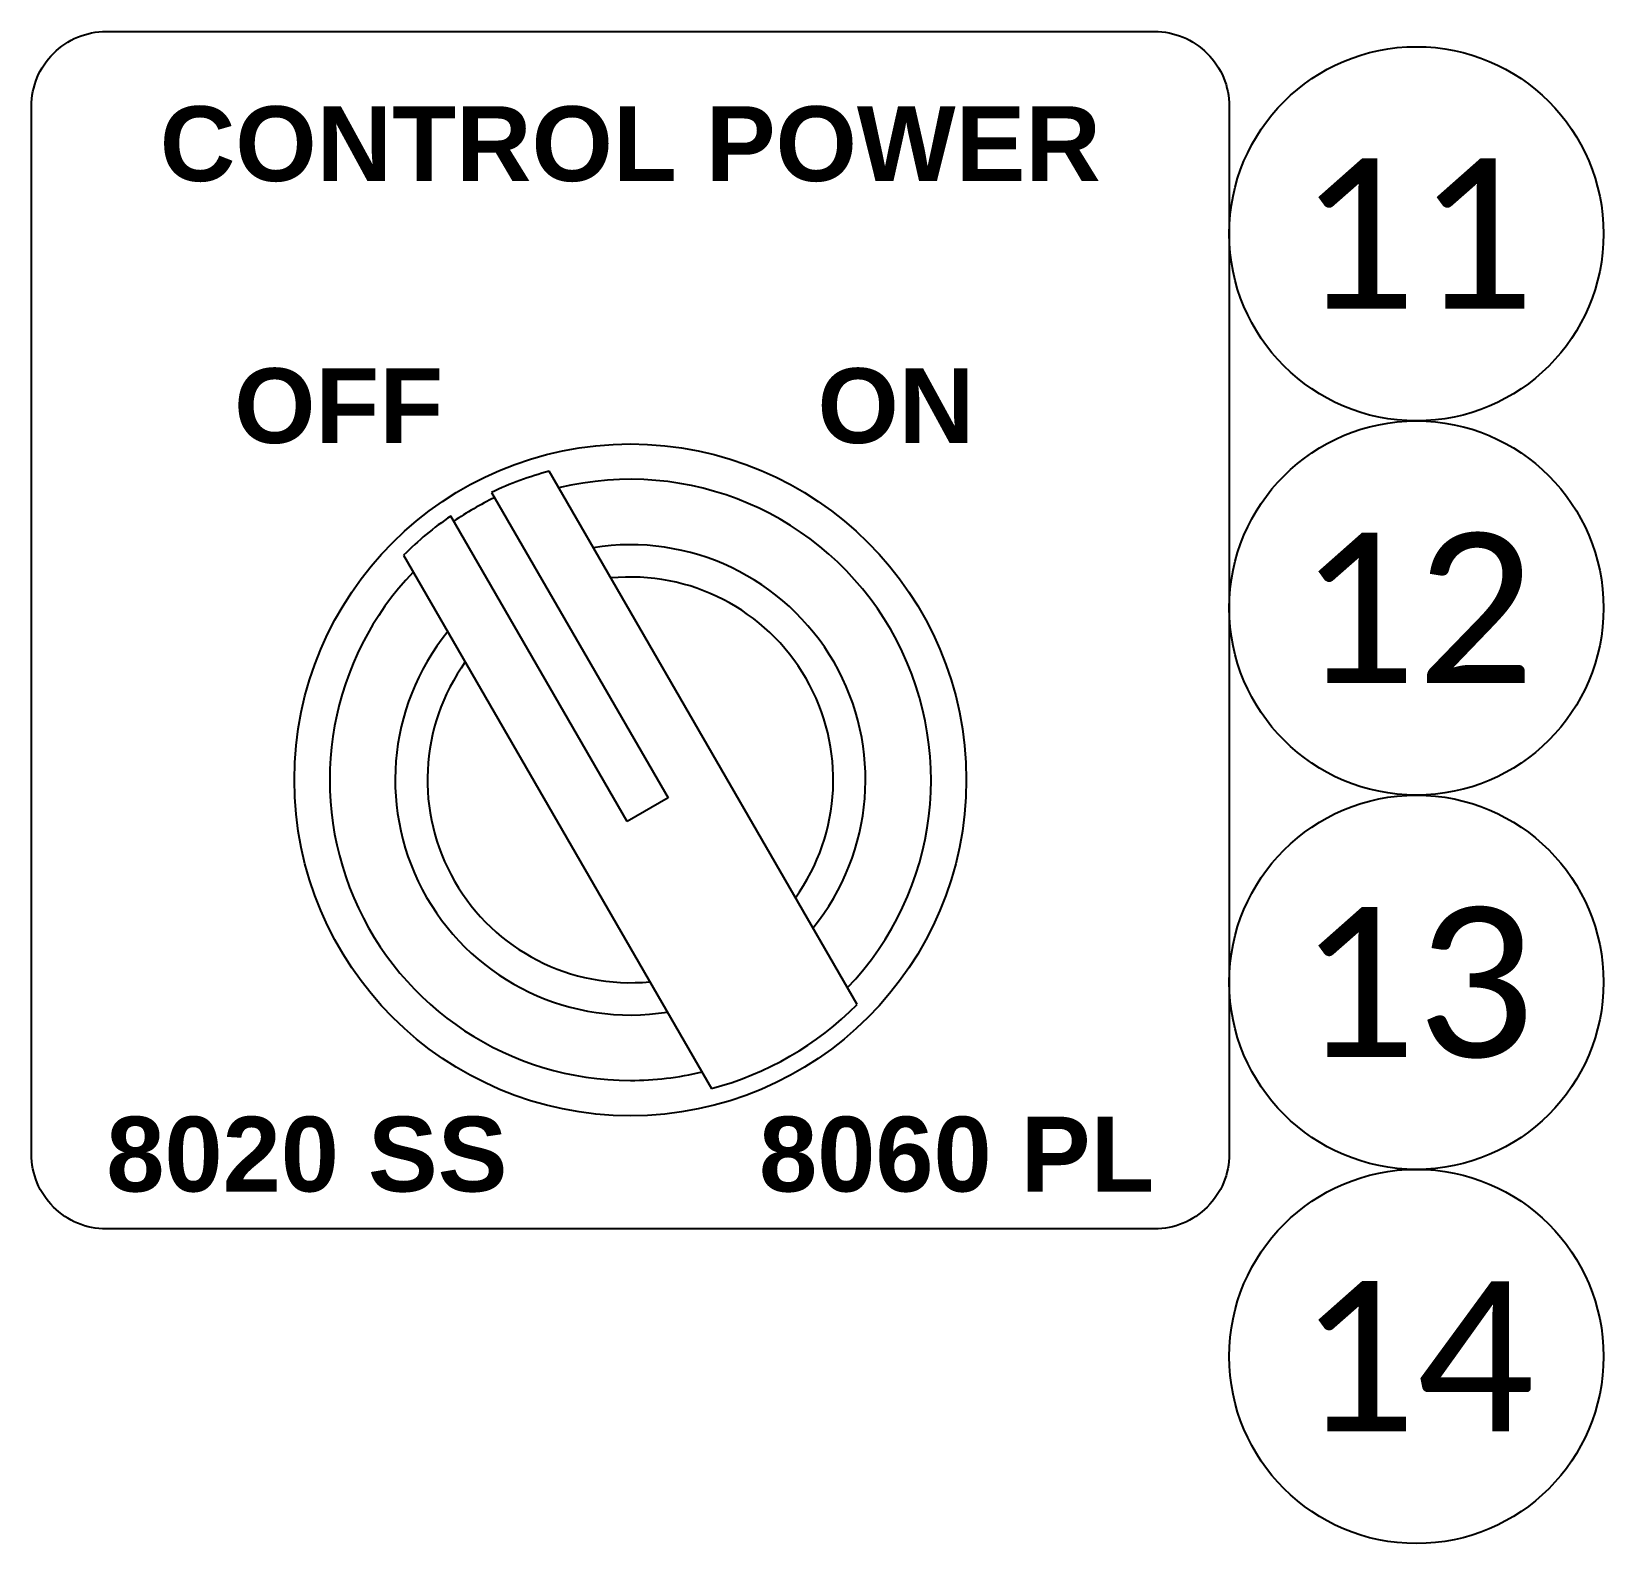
# Model space of a CAD drawing. Header units: inches. Extents: x 0 to 316, y -1 to 150.
# Drawn here: x 253.345 to 255.97, y 98.986 to 101.512 of the extents above; entities that cross this region are included whole.
import ezdxf
from ezdxf.enums import TextEntityAlignment as Align

# ---------------------------------------------------------------- set-up
doc = ezdxf.new("R2010")
doc.units = ezdxf.units.IN
doc.header["$MEASUREMENT"] = 0
doc.linetypes.add('HIDDEN2', pattern=[0.1875, 0.125, -0.0625])
doc.styles.add('Arial Bold', font='arialbd.ttf', dxfattribs={"height": 0.08})
doc.styles.add('Calibri', font='calibri.ttf')

# ---------------------------------------------------------------- blocks, each defined once
blk = doc.blocks.new('Reference Number')
at = {"color": 6, "linetype": 'Continuous'}
blk.add_circle((0, 0), 0.125, dxfattribs=at)
at = {"color": 6, "linetype": 'Continuous', "style": 'Calibri'}
blk.add_attdef('REFERENCE_#', text='', height=0.1, dxfattribs=at).set_placement((0, 0), align=Align.MIDDLE_CENTER)

msp = doc.modelspace()

# ---------------------------------------------------------------- linework, layer by layer
at = {"color": 3, "linetype": 'Continuous'}
for p, q in [((254.72335, 99.88664), (254.20916, 100.77724)), ((254.11313, 100.7418), (254.40768, 100.23163)), ((254.33948, 100.19226), (254.04494, 100.70243)), ((253.96623, 100.63698), (254.48042, 99.74638)), ((254.40768, 100.23163), (254.33948, 100.19226))]:
    msp.add_line(p, q, dxfattribs=at)
at = {"color": 7}
msp.add_lwpolyline([(253.46979, 101.51181), (255.21979, 101.51181, -0.4142136), (255.34479, 101.38681), (255.34479, 99.63681, -0.4142136), (255.21979, 99.51181), (253.46979, 99.51181, -0.4142136), (253.34479, 99.63681), (253.34479, 101.38681, -0.4142136)], format="xyb", close=True, dxfattribs=at)
at = {"color": 3, "linetype": 'Continuous'}
msp.add_circle((254.34479, 100.26181), 0.561, dxfattribs=at)
for radius, start, end in [(0.53297, 104.74248, 115.76377), (0.50202, 316.19046, 103.80954), (0.52297, 115.68263, 124.31739), (0.53297, 124.23623, 135.25752), (0.3927, 320.92575, 99.07425), (0.50202, 136.19046, 270), (0.33878, 324.45624, 95.54376), (0.3927, 140.92575, 279.07425), (0.33878, 144.45624, 275.54376), (0.53297, 284.74248, 315.25752), (0.50202, 270, 283.80954)]:
    msp.add_arc((254.34479, 100.26181), radius, start, end, dxfattribs=at)

# ---------------------------------------------------------------- block references
at = {"color": 7, "linetype": 'HIDDEN2', "ltscale": 2, "xscale": 2.5, "yscale": 2.5, "zscale": 2.5}
for p, values in [((255.65729, 101.17384), {'REFERENCE_#': '11'}), ((255.65729, 100.54884), {'REFERENCE_#': '12'}), ((255.65729, 99.92384), {'REFERENCE_#': '13'}), ((255.65729, 99.29884), {'REFERENCE_#': '14'})]:
    msp.add_blockref('Reference Number', p, dxfattribs=at).add_auto_attribs(values)

# ---------------------------------------------------------------- texts
at = {"color": 7, "style": 'Arial Bold'}
msp.add_text('CONTROL POWER', height=0.125, dxfattribs=at).set_placement((254.34479, 101.32431), align=Align.MIDDLE_CENTER)
msp.add_text('OFF', height=0.125, dxfattribs=at).set_placement((254.03229, 100.82431), align=Align.RIGHT)
msp.add_text('ON', height=0.125, dxfattribs=at).set_placement((254.65729, 100.82431))
msp.add_text('8020 SS', height=0.125, dxfattribs=at).set_placement((253.46979, 99.63681), align=Align.MIDDLE_LEFT)
msp.add_text('8060 PL', height=0.125, dxfattribs=at).set_placement((255.21979, 99.63681), align=Align.MIDDLE_RIGHT)

doc.saveas('drawing.dxf')
